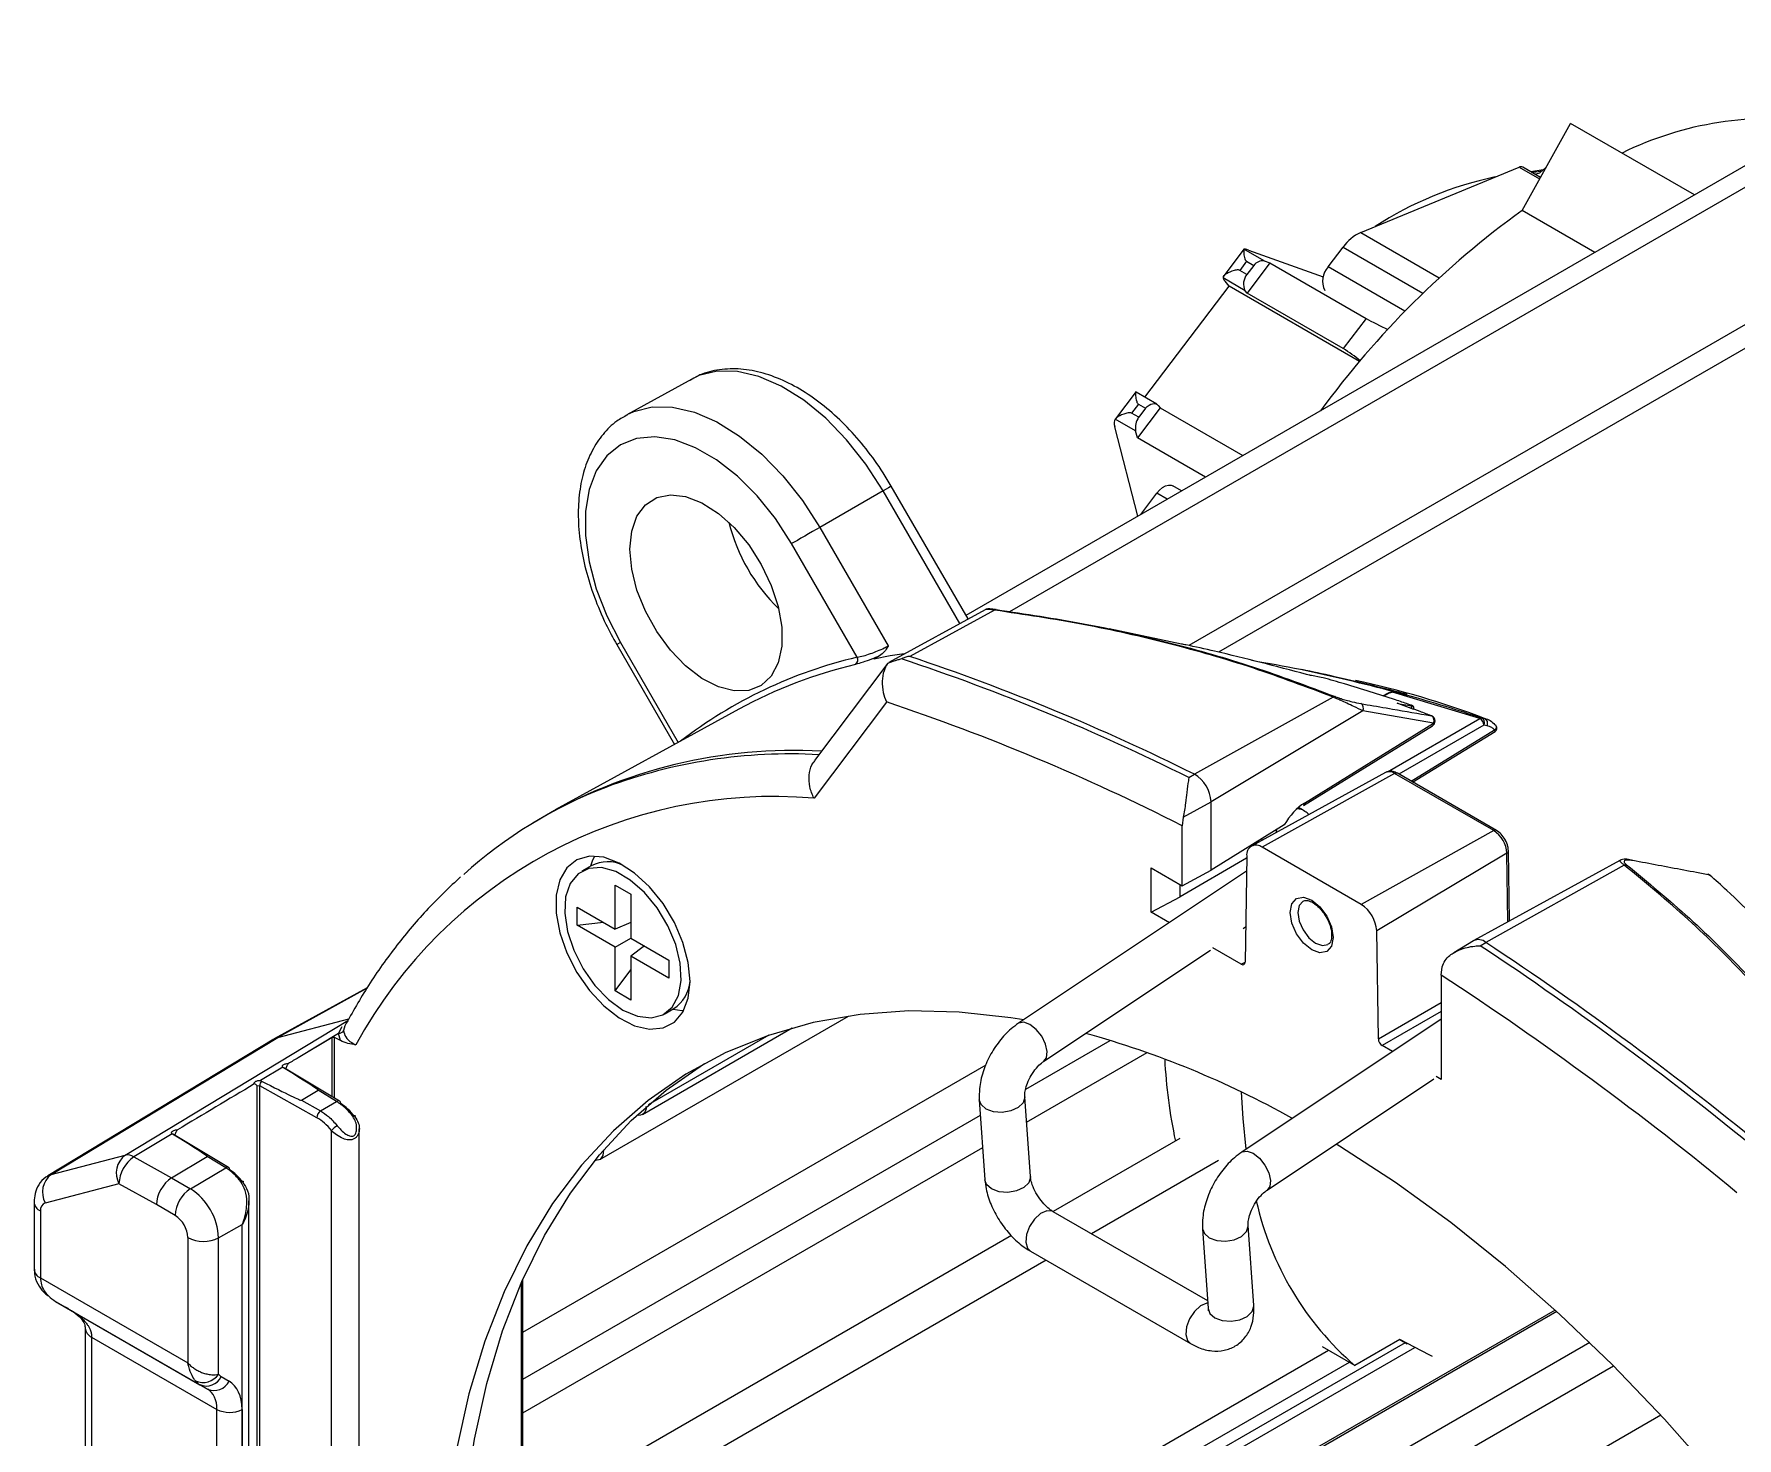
# Model space of a CAD drawing. Extents: x 6 to 134, y 3 to 97.
# Drawn here: x 86.385 to 91.05, y 74.308 to 78.155 of the extents above; entities that cross this region are included whole.
import ezdxf

# ---------------------------------------------------------------- set-up
doc = ezdxf.new("R2010")
doc.units = 0
doc.header["$MEASUREMENT"] = 0
doc.layers.add('OBJECT', color=7, linetype='CONTINUOUS')

msp = doc.modelspace()

# ---------------------------------------------------------------- linework, layer by layer
at = {"layer": 'OBJECT'}
for p, q in [((93.8409, 79.3924), (88.9378, 76.5619)), ((93.9122, 79.3747), (89.0569, 76.5718)), ((94.2392, 79.1869), (89.5486, 76.4791)), ((94.3256, 79.1722), (89.6293, 76.4611)), ((90.4611, 77.6716), (90.594, 77.9101)), ((90.9337, 77.7141), (90.594, 77.9101)), ((90.0193, 77.611), (90.453, 77.7903)), ((90.453, 77.7903), (90.5091, 77.7579)), ((90.5116, 77.7622), (90.463, 77.7903)), ((90.5188, 77.7825), (90.4849, 77.7777)), ((90.4876, 77.7756), (90.5166, 77.7804)), ((90.5141, 77.7781), (90.4883, 77.7757)), ((90.4957, 77.7714), (90.5103, 77.7744)), ((90.5103, 77.7744), (90.5262, 77.7895)), ((90.5262, 77.7895), (90.5266, 77.7892)), ((90.6606, 77.5564), (90.4611, 77.6716)), ((90.0193, 77.611), (90.234, 77.487)), ((89.6991, 77.5651), (89.6421, 77.4898)), ((89.7066, 77.5322), (89.6879, 77.5074)), ((89.7551, 77.5332), (89.6993, 77.5654)), ((89.7066, 77.5322), (89.7261, 77.521)), ((89.7707, 77.5276), (89.708, 77.4449)), ((89.712, 77.5626), (89.9163, 77.4897)), ((89.7551, 77.5332), (89.7707, 77.5276)), ((89.7707, 77.5276), (90.0337, 77.3758)), ((89.9299, 77.5167), (89.971, 77.571)), ((89.971, 77.571), (90.1897, 77.4448)), ((89.7025, 77.4516), (89.642, 77.4865)), ((89.7073, 77.4962), (89.6879, 77.5074)), ((89.7261, 77.521), (89.7073, 77.4962)), ((90.1403, 77.3952), (89.9299, 77.5167)), ((89.4281, 77.1596), (89.6587, 77.4642)), ((89.6587, 77.4642), (89.6477, 77.4776)), ((90.0163, 77.2578), (89.6587, 77.4642)), ((89.708, 77.4449), (89.7025, 77.4516)), ((89.9711, 77.293), (89.708, 77.4449)), ((90.0337, 77.3758), (89.9711, 77.293)), ((88.1868, 77.2096), (88.0086, 77.1118)), ((88.1868, 77.2096), (88.183, 77.2075)), ((89.4043, 77.1756), (89.3473, 77.1002)), ((89.461, 77.1406), (89.4037, 77.1737)), ((89.4103, 77.1407), (89.3915, 77.1159)), ((89.411, 77.1047), (89.3915, 77.1159)), ((89.4703, 77.1307), (89.4076, 77.048)), ((89.4103, 77.1407), (89.4298, 77.1295)), ((89.4298, 77.1295), (89.411, 77.1047)), ((89.4648, 77.1374), (89.4703, 77.1307)), ((89.4703, 77.1307), (89.6967, 77)), ((89.4088, 76.8338), (89.3456, 77.0784)), ((89.4026, 77.0674), (89.3468, 77.0996)), ((89.4076, 77.048), (89.4026, 77.0674)), ((89.5937, 76.9405), (89.4076, 77.048)), ((88.711, 76.9032), (88.5372, 76.8028)), ((88.9209, 76.5397), (88.711, 76.9032)), ((88.9435, 76.552), (88.7333, 76.9161)), ((89.4196, 76.8424), (89.4607, 76.8967)), ((89.4892, 76.8802), (89.4607, 76.8967)), ((89.5287, 76.9029), (89.5048, 76.9167)), ((89.4166, 76.8382), (89.4196, 76.8424)), ((89.4196, 76.8424), (89.4217, 76.8412)), ((88.5372, 76.8028), (88.7247, 76.478)), ((88.6401, 76.4472), (88.4603, 76.7585)), ((88.9901, 76.5775), (88.7262, 76.4332)), ((89.5287, 76.4833), (89.3303, 76.5249)), ((87.9914, 76.4877), (87.9814, 76.4819)), ((87.9814, 76.4819), (88.1396, 76.208)), ((87.9914, 76.4877), (88.1497, 76.2135)), ((88.7238, 76.4313), (88.5231, 76.1643)), ((88.7012, 76.4508), (88.6857, 76.4422)), ((88.7233, 76.4304), (88.7241, 76.4311)), ((89.9163, 76.3909), (89.9166, 76.3908)), ((89.9167, 76.3908), (89.9166, 76.3908)), ((88.7201, 76.3245), (88.5219, 76.0608)), ((89.9442, 76.3378), (89.5638, 76.1264)), ((90.0924, 76.3477), (90.0804, 76.341)), ((90.0949, 76.3474), (90.0823, 76.3404)), ((90.1051, 76.3521), (90.1041, 76.3519)), ((90.3457, 76.2793), (90.106, 76.3513)), ((88.3159, 76.3048), (87.8129, 76.0286)), ((90.0254, 76.3001), (89.6092, 76.0513)), ((89.865, 76.0475), (90.2189, 76.2664)), ((90.2189, 76.2664), (90.0254, 76.3001)), ((90.0923, 76.133), (90.3457, 76.2793)), ((90.1585, 76.3076), (90.154, 76.3084)), ((90.1576, 76.3071), (90.1585, 76.3076)), ((90.2135, 76.2864), (90.2127, 76.2866)), ((90.3498, 76.2813), (90.3587, 76.2797)), ((89.8621, 76.0408), (90.216, 76.2596)), ((90.3563, 76.261), (90.1239, 76.1268)), ((90.1572, 76.1075), (90.3858, 76.2481)), ((90.1614, 76.1051), (90.3872, 76.2439)), ((90.3652, 76.2593), (90.3563, 76.261)), ((90.389, 76.2605), (90.3865, 76.262)), ((90.3902, 76.2591), (90.389, 76.2605)), ((89.5485, 76.1173), (89.5638, 76.1264)), ((90.087, 76.1313), (89.7197, 75.9296)), ((90.1122, 76.1286), (89.7493, 75.9264)), ((90.3835, 75.972), (90.1122, 76.1286)), ((90.3909, 75.9727), (90.1196, 76.1293)), ((89.5329, 76.0088), (89.6092, 76.0513)), ((89.6092, 75.8636), (89.6092, 76.0513)), ((89.8595, 76.0288), (89.8484, 76.0352)), ((87.7667, 76.0019), (87.7516, 75.9928)), ((89.5329, 76.0088), (89.5301, 75.9855)), ((89.8099, 75.9877), (89.6092, 75.8636)), ((89.5301, 75.821), (89.5301, 75.9855)), ((89.7475, 75.9491), (89.7513, 75.947)), ((90.3835, 75.972), (90.0206, 75.7698)), ((89.7068, 75.8963), (89.5243, 75.791)), ((89.7069, 75.9028), (89.7025, 75.612)), ((90.0206, 75.7698), (89.7493, 75.9264)), ((90.4196, 75.9102), (90.063, 75.6972)), ((90.4225, 75.722), (90.4196, 75.9102)), ((90.4267, 75.7244), (90.4238, 75.9163)), ((87.9114, 75.8758), (87.8854, 75.8608)), ((89.7063, 75.8606), (89.0818, 75.4441)), ((89.4452, 75.87), (89.5301, 75.821)), ((89.4452, 75.7484), (89.4452, 75.87)), ((89.5301, 75.821), (89.6092, 75.8636)), ((90.7292, 75.8905), (90.3291, 75.6708)), ((90.7412, 75.8777), (90.3617, 75.6657)), ((90.9748, 75.8504), (90.9738, 75.8511)), ((90.975, 75.8507), (90.9738, 75.8511)), ((90.9767, 75.8494), (90.9748, 75.8504)), ((87.9768, 75.8224), (88.02, 75.7975)), ((87.9768, 75.7024), (87.9768, 75.8224)), ((89.5243, 75.791), (89.5243, 75.8243)), ((87.8729, 75.7126), (87.8729, 75.7624)), ((87.8729, 75.7624), (87.9768, 75.7024)), ((88.02, 75.7975), (88.02, 75.6775)), ((89.4452, 75.7484), (89.5243, 75.791)), ((87.8729, 75.7126), (87.945, 75.7208)), ((87.9768, 75.6526), (87.8729, 75.7126)), ((88.02, 75.7204), (87.9768, 75.7024)), ((89.495, 75.7197), (89.4452, 75.7484)), ((89.6972, 75.7043), (89.7039, 75.7088)), ((87.9768, 75.6526), (88.02, 75.6775)), ((88.02, 75.6775), (88.1239, 75.6175)), ((90.0675, 75.4012), (90.063, 75.6972)), ((90.3284, 75.6703), (90.274, 75.6374)), ((90.3464, 75.6566), (90.3617, 75.6657)), ((87.9768, 75.5326), (87.9768, 75.6526)), ((88.0571, 75.6561), (88.02, 75.6277)), ((88.02, 75.6277), (88.02, 75.5077)), ((88.1239, 75.5677), (88.02, 75.6277)), ((88.1239, 75.6175), (88.1239, 75.5677)), ((89.1512, 75.3401), (89.6078, 75.6447)), ((89.6919, 75.606), (89.614, 75.651)), ((87.9768, 75.5326), (88.02, 75.5909)), ((89.6919, 75.606), (89.7025, 75.6117)), ((90.2399, 75.5757), (90.2426, 75.5991)), ((90.2399, 75.5757), (90.2399, 75.2897)), ((87.2974, 75.5412), (87.0432, 75.4016)), ((87.2962, 75.5392), (87.0526, 75.4054)), ((88.02, 75.5077), (87.9768, 75.5326)), ((88.1114, 75.4693), (88.1374, 75.4843)), ((90.0675, 75.4012), (90.2399, 75.5007)), ((90.2399, 75.4764), (90.0781, 75.3831)), ((86.6346, 75.0826), (87.2448, 75.4513)), ((87.0526, 75.4054), (87.2478, 75.4564)), ((87.2192, 75.4164), (87.2289, 75.4351)), ((87.2367, 75.4369), (87.233, 75.4246)), ((87.9348, 75.0705), (88.6165, 75.464)), ((88.0519, 75.1946), (88.4617, 75.4312)), ((90.2399, 75.4555), (89.6935, 75.091)), ((87.0418, 75.4008), (86.4231, 75.0258)), ((86.4325, 75.0297), (87.0526, 75.4054)), ((87.2192, 75.4164), (87.1089, 75.3498)), ((87.2015, 75.4051), (87.1089, 75.3498)), ((87.2086, 75.4053), (87.2015, 75.4051)), ((87.2015, 75.2431), (87.2015, 75.4051)), ((87.2242, 75.3965), (87.2086, 75.4053)), ((87.2086, 75.2388), (87.2086, 75.4053)), ((87.2242, 75.3965), (87.2192, 75.4164)), ((88.3978, 75.4112), (88.0676, 75.2206)), ((89.1015, 75.2637), (89.3328, 75.3972)), ((90.1066, 75.3666), (90.0781, 75.3831)), ((89.1041, 75.1728), (89.4347, 75.3637)), ((87.0663, 75.3241), (87.0051, 75.2871)), ((87.0051, 75.2871), (87.0084, 75.2859)), ((87.0687, 75.3219), (87.0663, 75.3241)), ((87.071, 75.3211), (87.0709, 75.3212)), ((87.222, 75.2308), (87.071, 75.3211)), ((87.7244, 74.5979), (88.993, 75.3303)), ((89.7628, 74.987), (90.2195, 75.2916)), ((90.2399, 75.2897), (90.2257, 75.2979)), ((87.0035, 75.2725), (86.9965, 75.2722)), ((86.9965, 72.3761), (86.9965, 75.2722)), ((87.1599, 75.1854), (87.0035, 75.2725)), ((87.0035, 72.3758), (87.0035, 75.2725)), ((87.1176, 75.233), (87.1634, 75.2604)), ((87.2141, 75.2301), (87.1634, 75.2604)), ((89.1146, 75.0239), (89.0992, 75.243)), ((87.1176, 75.233), (87.1701, 75.2038)), ((87.1701, 75.2038), (87.2141, 75.2301)), ((88.9745, 75.2343), (88.9899, 75.0152)), ((87.1997, 72.2795), (87.1997, 75.1501)), ((87.2762, 72.3114), (87.2762, 75.1557)), ((87.7244, 74.4687), (88.9775, 75.1921)), ((86.7634, 75.1411), (86.6589, 75.0779)), ((86.7646, 75.1402), (86.7634, 75.1411)), ((86.918, 75.0491), (86.7669, 75.1395)), ((86.7669, 75.1395), (86.7669, 75.1395)), ((87.7244, 74.3763), (88.9837, 75.1033)), ((89.524, 75.1287), (89.1764, 74.9281)), ((86.4325, 75.0297), (86.6346, 75.0826)), ((86.6589, 75.0779), (86.7617, 75.0203)), ((86.7617, 75.0203), (86.8594, 75.0787)), ((86.9101, 75.0484), (86.8594, 75.0787)), ((89.63, 75.0677), (89.2822, 74.867)), ((86.7617, 75.0203), (86.8133, 74.9906)), ((86.8133, 74.9906), (86.9101, 75.0484)), ((86.6178, 75.0045), (86.4158, 74.9516)), ((86.7203, 74.9471), (86.6178, 75.0045)), ((86.3852, 74.9542), (86.3852, 74.7709)), ((86.4028, 74.9297), (86.4028, 74.7464)), ((86.7716, 74.9175), (86.7203, 74.9471)), ((86.9739, 72.1492), (86.9739, 74.9578)), ((89.6, 74.6835), (89.1768, 74.9278)), ((86.8907, 74.8564), (86.9556, 74.8926)), ((86.9556, 72.1646), (86.9556, 74.8926)), ((89.5862, 74.8812), (89.6015, 74.6621)), ((89.7262, 74.6708), (89.7109, 74.8899)), ((86.8066, 74.8569), (86.8066, 74.5133)), ((86.8907, 74.4821), (86.8907, 74.8564)), ((89.0624, 74.8622), (87.7244, 74.0898)), ((89.1572, 74.7948), (87.7244, 73.9676)), ((89.1143, 74.8196), (89.5527, 74.5665)), ((86.4028, 74.7464), (86.8066, 74.5133)), ((87.7202, 73.2322), (87.7202, 74.7333)), ((87.7244, 73.2382), (87.7244, 74.7429)), ((86.4443, 74.6818), (86.8394, 74.4538)), ((86.4443, 74.6818), (86.4711, 74.6663)), ((86.4853, 74.6582), (86.8607, 74.4414)), ((90.552, 74.6584), (87.7847, 73.0608)), ((90.5565, 74.6542), (87.7946, 73.0599)), ((86.5254, 74.6088), (86.5254, 74.259)), ((86.543, 74.5843), (86.8862, 74.3861)), ((86.543, 74.5843), (86.543, 72.869)), ((90.1406, 74.5688), (87.6604, 73.137)), ((90.1661, 74.5546), (87.6743, 73.116)), ((89.9314, 74.5476), (87.7244, 73.2735)), ((90.6468, 74.5693), (87.9137, 72.9915)), ((90.0031, 74.5063), (89.9147, 74.5573)), ((90.1264, 74.5775), (90.0031, 74.5063)), ((90.126, 74.5772), (90.1462, 74.5656)), ((89.988, 74.515), (87.6306, 73.1541)), ((87.9395, 72.9049), (90.7117, 74.5053)), ((86.8607, 74.4414), (86.8394, 74.4538)), ((86.8979, 74.4758), (86.9193, 74.4635)), ((86.8862, 72.6709), (86.8862, 74.3861)), ((86.9549, 74.3858), (86.9549, 72.6706)), ((90.8414, 74.3701), (88.0074, 72.734))]:
    msp.add_line(p, q, dxfattribs=at)
at = {"layer": 'OBJECT', "flags": 128}
for points in [[(88.711, 76.9032), (88.664, 76.9764), (88.6111, 77.0433), (88.5537, 77.1023), (88.4934, 77.1517), (88.4319, 77.1902), (88.3707, 77.2167), (88.3117, 77.2305), (88.2563, 77.2312), (88.2062, 77.2188), (88.1868, 77.2096)], [(88.0095, 77.1123), (88.0281, 77.121), (88.0787, 77.1335), (88.1345, 77.1328), (88.194, 77.1189), (88.2557, 77.0922), (88.3177, 77.0534), (88.3785, 77.0036), (88.4364, 76.9441), (88.4898, 76.8766), (88.5372, 76.8028)], [(89.4298, 77.1295), (89.4345, 77.134), (89.4394, 77.1377), (89.4444, 77.1403), (89.4492, 77.142), (89.4538, 77.1425), (89.458, 77.1419), (89.4617, 77.1402), (89.4648, 77.1374)], [(88.4603, 76.7585), (88.4161, 76.827), (88.366, 76.8892), (88.3117, 76.9434), (88.2548, 76.9878), (88.197, 77.0212), (88.1401, 77.0425), (88.0858, 77.051), (88.0357, 77.0465), (87.9914, 77.0292), (87.9543, 76.9995), (87.9254, 76.9584), (87.9056, 76.9071), (87.8956, 76.8472), (87.8956, 76.7804), (87.9056, 76.7089), (87.9254, 76.6348), (87.9543, 76.5603), (87.9914, 76.4877)], [(89.4607, 76.8967), (89.4682, 76.9052), (89.4763, 76.912), (89.4846, 76.9166), (89.4927, 76.9188), (89.5, 76.9186), (89.5048, 76.9167)], [(88.0173, 76.7435), (88.0222, 76.7925), (88.0366, 76.8335), (88.0598, 76.8647), (88.0908, 76.8847), (88.1282, 76.8923), (88.1701, 76.8874), (88.2146, 76.8702), (88.2596, 76.8413), (88.3031, 76.8023), (88.3429, 76.7549), (88.3773, 76.7013), (88.4046, 76.6441), (88.4236, 76.5859), (88.4333, 76.5294), (88.4333, 76.4774), (88.4236, 76.4321), (88.4046, 76.3957), (88.3773, 76.37), (88.3429, 76.3562), (88.3031, 76.3548), (88.2596, 76.3659), (88.2146, 76.3891), (88.1701, 76.4232), (88.1282, 76.4667), (88.0908, 76.5175), (88.0598, 76.5732), (88.0366, 76.6313), (88.0222, 76.6889), (88.0173, 76.7435)], [(88.7333, 76.9161), (88.7326, 76.9157), (88.7299, 76.9141), (88.7253, 76.9115), (88.7189, 76.9078), (88.711, 76.9032)], [(88.5372, 76.8028), (88.5278, 76.7975), (88.5176, 76.7916), (88.5069, 76.7854), (88.4961, 76.7792), (88.4857, 76.7731), (88.476, 76.7675), (88.4674, 76.7626), (88.4603, 76.7585)], [(89.0165, 76.5762), (88.8912, 76.5076), (88.7845, 76.4493)], [(88.7689, 76.4569), (88.7307, 76.4508), (88.6857, 76.4422)], [(89.9166, 76.3908), (89.9107, 76.3919), (89.8848, 76.3969)], [(90.106, 76.3513), (90.1058, 76.3516), (90.1056, 76.3519), (90.1055, 76.352), (90.1053, 76.3521), (90.1051, 76.3521), (90.105, 76.3521), (90.1049, 76.352)], [(90.1459, 76.3459), (90.1283, 76.3493), (90.1275, 76.3495), (90.1164, 76.3516)], [(90.1192, 76.3209), (90.125, 76.3199), (90.1482, 76.3158), (90.1563, 76.3143)], [(89.8595, 76.0288), (89.857, 76.03), (89.8442, 76.0315)], [(89.7887, 75.9746), (89.7863, 75.9662), (89.7862, 75.9662)], [(88.1823, 75.5589), (88.1773, 75.6107), (88.1627, 75.6655), (88.1392, 75.7202), (88.1082, 75.772), (88.0712, 75.8179), (88.0303, 75.8557), (87.9877, 75.8832), (87.9457, 75.8989), (87.9065, 75.902), (87.8722, 75.8923), (87.8448, 75.8704), (87.8256, 75.8374), (87.8158, 75.7951), (87.8158, 75.7458), (87.8256, 75.6922), (87.8448, 75.6371), (87.8722, 75.5835), (87.9065, 75.5342), (87.9457, 75.4921), (87.9877, 75.4593), (88.0303, 75.4375), (88.0712, 75.4281), (88.1082, 75.4314), (88.1392, 75.4473), (88.1627, 75.4749), (88.1773, 75.5128), (88.1823, 75.5589)], [(87.9203, 75.9023), (87.914, 75.8884), (87.9095, 75.8747)], [(87.9984, 75.4805), (88.0381, 75.4634), (88.0754, 75.4589), (88.1078, 75.4674), (88.1333, 75.4883), (88.1504, 75.5203), (88.1579, 75.5614), (88.1554, 75.609), (88.143, 75.6601), (88.1215, 75.7116), (88.0923, 75.7601), (88.0572, 75.8027), (88.0184, 75.8366), (87.9784, 75.8597), (87.9396, 75.8706), (87.9045, 75.8686), (87.8753, 75.8538), (87.8538, 75.8271), (87.8414, 75.7902), (87.8389, 75.7455), (87.8464, 75.6958), (87.8635, 75.6441), (87.889, 75.5937), (87.9214, 75.5478), (87.9587, 75.5092), (87.9984, 75.4805)], [(89.885, 75.7816), (89.9076, 75.7634), (89.9267, 75.7375), (89.9395, 75.708), (89.944, 75.6793), (89.9395, 75.6558), (89.9267, 75.641), (89.9076, 75.6373), (89.885, 75.6452), (89.8624, 75.6634), (89.8432, 75.6893), (89.8304, 75.7188), (89.8259, 75.7475), (89.8304, 75.771), (89.8432, 75.7857), (89.8624, 75.7895), (89.885, 75.7816)], [(89.8612, 75.7788), (89.851, 75.7669), (89.8473, 75.7476), (89.851, 75.7241), (89.8615, 75.6998), (89.8772, 75.6786), (89.8958, 75.6636)], [(89.8958, 75.6636), (89.9143, 75.6572), (89.929, 75.6597)], [(89.0963, 75.4537), (89.0608, 75.4595), (88.919, 75.475), (88.7811, 75.478), (88.6478, 75.4682), (88.5196, 75.4459), (88.397, 75.411), (88.2805, 75.3637), (88.1706, 75.3043), (88.0678, 75.2329), (87.9724, 75.1498), (87.8849, 75.0554), (87.8056, 74.9502), (87.7348, 74.8344), (87.6729, 74.7086), (87.6201, 74.5733), (87.5765, 74.4291), (87.5425, 74.2765)], [(88.1355, 75.4832), (88.1596, 75.4791), (88.1648, 75.4788)], [(89.1513, 75.3402), (89.1587, 75.3498), (89.1607, 75.3666), (89.156, 75.3872), (89.1453, 75.4086), (89.1303, 75.4275), (89.1131, 75.441), (89.0964, 75.447), (89.0828, 75.4447), (89.0818, 75.4441)], [(87.0418, 75.4008), (87.0449, 75.4025), (87.0526, 75.4054)], [(87.5473, 73.8033), (87.5522, 73.977), (87.5669, 74.1444), (87.5913, 74.3047), (87.6253, 74.4572), (87.6688, 74.6015), (87.7217, 74.7368), (87.7836, 74.8626), (87.8544, 74.9783), (87.9337, 75.0836), (88.0212, 75.178), (88.1166, 75.261), (88.2194, 75.3324), (88.2222, 75.3341)], [(89.0992, 75.243), (89.0993, 75.2414), (89.0946, 75.2263), (89.0811, 75.2131), (89.0608, 75.2038), (89.037, 75.1998), (89.0131, 75.2017), (88.9928, 75.2092), (88.9793, 75.2212), (88.9745, 75.2343)], [(89.7058, 75.0992), (89.6968, 75.1828), (89.6927, 75.2553)], [(87.2582, 75.189), (87.2602, 75.19), (87.262, 75.1908), (87.2633, 75.1912), (87.2643, 75.1912), (87.2648, 75.1909), (87.2649, 75.1902), (87.2644, 75.1892), (87.2636, 75.188)], [(91.9945, 72.4683), (91.9644, 72.5493), (91.885, 72.7462), (91.7975, 72.9416), (91.7021, 73.1348), (91.5993, 73.3249), (91.4894, 73.5113), (91.3729, 73.693), (91.2503, 73.8695), (91.1221, 74.0399), (90.9888, 74.2035), (90.851, 74.3597), (90.7092, 74.5079), (90.564, 74.6474), (90.416, 74.7776), (90.2658, 74.898), (90.1141, 75.0082), (89.9615, 75.1077), (89.9522, 75.1133)], [(87.9454, 75.0974), (87.9436, 75.0818), (87.936, 75.0712), (87.9239, 75.0681), (87.9212, 75.0684)], [(89.6935, 75.091), (89.6945, 75.0916), (89.7081, 75.0939), (89.7247, 75.0879), (89.7419, 75.0744), (89.757, 75.0555), (89.7677, 75.0341), (89.7724, 75.0135), (89.7703, 74.9967), (89.7632, 74.9872)], [(86.4229, 75.0257), (86.4258, 75.0272), (86.4325, 75.0297)], [(86.9518, 75.0094), (86.9538, 75.0104), (86.9556, 75.0112), (86.9569, 75.0116), (86.9579, 75.0116), (86.9584, 75.0113), (86.9584, 75.0106), (86.958, 75.0097), (86.9571, 75.0084)], [(89.1146, 75.0239), (89.1146, 75.0223), (89.1099, 75.0072), (89.0964, 74.994), (89.0762, 74.9847), (89.0523, 74.9807), (89.0284, 74.9826), (89.0082, 74.9902), (88.9946, 75.0022), (88.9899, 75.0152)], [(89.1768, 74.9278), (89.1743, 74.9291), (89.1593, 74.9301), (89.1421, 74.9226), (89.1255, 74.9076), (89.112, 74.8875), (89.1035, 74.8652), (89.1015, 74.8443), (89.1062, 74.8278), (89.1143, 74.8196)], [(89.5862, 74.8812), (89.5909, 74.8681), (89.6045, 74.8561), (89.6247, 74.8486), (89.6486, 74.8467), (89.6725, 74.8507), (89.6927, 74.86), (89.7062, 74.8732), (89.7109, 74.8883), (89.7108, 74.8904)], [(86.4247, 74.6968), (86.4224, 74.6974), (86.4219, 74.6977)], [(89.6004, 74.6775), (89.5977, 74.677), (89.5805, 74.6695), (89.5639, 74.6545), (89.5504, 74.6344), (89.5419, 74.6122), (89.5399, 74.5912), (89.5446, 74.5747), (89.5527, 74.5665)], [(89.6015, 74.6621), (89.6062, 74.6491), (89.6198, 74.6371), (89.6401, 74.6295), (89.664, 74.6276), (89.6878, 74.6316), (89.7081, 74.6409), (89.7216, 74.6541), (89.7263, 74.6692), (89.7262, 74.6708)], [(90.2159, 74.5313), (90.2067, 74.5352), (90.1264, 74.5775)]]:
    msp.add_lwpolyline(points, dxfattribs=at)
at = {"layer": 'OBJECT'}
for centre, radius, start, end in [((91.1415, 77.0044), 0.9191, 81.4167, 116.2503), ((90.583, 76.8251), 0.9583, 101.7743, 123.1419), ((90.458, 77.7804), 0.0111, 63.1251, 116.9436), ((91.9187, 75.6548), 2.4884, 125.8556, 143.8499), ((90.0709, 77.4998), 0.1226, 114.8928, 144.5113), ((89.7504, 77.5036), 0.0299, 81.0019, 144.4973), ((89.6718, 77.4993), 0.0324, 203.2249, 222.0168), ((89.7403, 77.4701), 0.042, 141.6205, 206.1656), ((89.9703, 77.4783), 0.0557, 136.4164, 207.5054), ((89.806, 77.0139), 0.3242, 49.24, 59.3936), ((89.4534, 77.0756), 0.0515, 145.5592, 189.0843), ((88.7705, 76.9375), 0.497, 194.0423, 225.9523), ((89.02, 76.5728), 0.0049, 79.5595, 136.2291), ((88.9302, 75.2129), 1.2679, 103.2256, 127.643), ((88.9291, 75.1845), 1.2771, 103.297, 118.6975), ((88.6265, 76.4399), 0.0153, 305.2771, 28.1299), ((86.8594, 70.7286), 6.0224, 63.47935, 71.59269), ((86.8715, 70.7306), 6.0301, 63.48272, 71.50399), ((89.9153, 76.386), 0.005, 74.3618, 79.1244), ((89.5008, 74.0135), 2.4231, 69.2657, 78.0027), ((86.8159, 70.6376), 5.9973, 63.09134, 71.48677), ((89.9486, 76.332), 0.00731, 84.1496, 127.1164), ((90.0117, 76.3069), 0.0153, 333.2874, 60.4875), ((90.0934, 76.3453), 0.00254, 54.6371, 113.9125), ((90.154, 76.3099), 0.00505, 332.9231, 62.245), ((90.2053, 76.2733), 0.0153, 333.2185, 60.8307), ((90.2081, 76.2724), 0.015, 0, 69.0308), ((90.2081, 76.2724), 0.015, 301.7291, 0), ((90.2116, 76.2655), 0.00741, 307.033, 6.4015), ((90.3499, 76.2759), 0.00546, 91.5912, 140.5047), ((90.3339, 76.2603), 0.0224, 1.7215, 58.2785), ((90.3429, 76.2679), 0.0151, 332.7876, 62.8663), ((90.3518, 76.2663), 0.0151, 332.7827, 62.8886), ((88.4644, 74.8152), 1.3766, 86.7616, 120.4534), ((88.4561, 74.7459), 1.4364, 86.8478, 110.5785), ((89.5182, 76.0475), 0.0911, 2.3738, 59.961), ((90.0972, 76.1076), 0.0259, 54.5338, 113.2114), ((90.1165, 76.1225), 0.00743, 65.3602, 124.6041), ((88.4035, 74.9168), 1.258, 111.0709, 131.9755), ((88.4106, 74.7636), 1.3019, 85.0965, 151.4987), ((89.8577, 76.0467), 0.00741, 307.033, 6.4015), ((90.3878, 75.9659), 0.00743, 65.3692, 124.6034), ((90.3411, 75.9058), 0.0786, 3.2297, 57.3477), ((89.7327, 75.9063), 0.0261, 50.5632, 187.7157), ((90.4165, 75.9169), 0.00736, 295.114, 354.988), ((87.9564, 75.7874), 0.0992, 64.3655, 116.9637), ((90.7457, 75.8688), 0.01, 81.2149, 116.6174), ((89.9707, 75.692), 0.0924, 3.2297, 57.3477), ((90.3416, 75.643), 0.0304, 48.466, 115.826), ((85.3137, 68.0314), 9.1523, 50.45401, 56.52637), ((85.2938, 68.0158), 9.1603, 50.39133, 56.52451), ((85.3137, 68.0347), 9.0075, 50.44532, 56.84543), ((88.0808, 75.569), 0.1019, 303.7826, 354.8774), ((87.2198, 75.4313), 0.0149, 267.7923, 333.1641), ((88.5894, 72.9699), 2.5382, 60.7158, 74.5501), ((90.909, 75.4177), 1.4285, 182.8693, 191.9662), ((87.0682, 75.3165), 0.00543, 59.2971, 85.2241), ((87.0268, 75.2715), 0.0234, 142.0693, 177.5), ((87.1833, 75.1844), 0.0235, 124.2583, 177.4891), ((87.2187, 75.2241), 0.00749, 63.3976, 127.231), ((87.2175, 75.2247), 0.00759, 354.5581, 53.9558), ((88.0418, 75.213), 0.0207, 256.2582, 8.2431), ((87.2525, 75.1025), 0.0711, 121.2759, 138.0002), ((86.7642, 75.1348), 0.00543, 59.2967, 85.2144), ((86.6719, 75.0338), 0.0615, 127.3668, 208.4171), ((86.7091, 75.0017), 0.0913, 123.3482, 178.2101), ((86.6408, 75.0494), 0.0338, 57.5952, 100.5969), ((86.4698, 74.9809), 0.0615, 127.3668, 208.4171), ((86.9146, 75.0425), 0.00749, 63.3976, 127.231), ((86.9135, 75.043), 0.00759, 354.5581, 53.9558), ((86.8639, 74.9133), 0.0924, 123.2297, 177.3477), ((86.7226, 74.8488), 0.1683, 2.6055, 57.3945), ((86.414, 74.9563), 0.0288, 184.0996, 247.1938), ((86.4231, 74.9325), 0.0205, 110.8577, 187.8875), ((86.7305, 74.8534), 0.0761, 2.6055, 57.3945), ((90.5526, 75.1413), 0.8398, 192.6528, 229.1289), ((86.8491, 74.939), 0.0925, 242.6565, 296.7662), ((86.414, 74.7729), 0.0288, 184.1293, 247.1908), ((86.5541, 74.6108), 0.0288, 183.943, 247.2094), ((86.8481, 74.5119), 0.052, 246.4293, 324.9785), ((86.8572, 74.495), 0.0449, 246.5654, 334.7789), ((86.8786, 74.4827), 0.0449, 246.5654, 334.7789), ((86.9209, 74.4532), 0.0755, 242.6565, 296.7662)]:
    msp.add_arc(centre, radius, start, end, dxfattribs=at)
for centre, major_axis, ratio, start_param, end_param in [((89.7562, 77.5371), (0.0571, -0.0282), 0.087141, 2.498534, 3.103753), ((90.0699, 77.3629), (0.0571, -0.0282), 0.087141, 4.069331, 5.182248), ((89.3898, 77.0529), (-0.0409, 0.0491), 0.417228, 0.117864, 0.723078), ((89.8664, 75.9529), (0.057, 0.1022), 0.567218, 0.794343, 1.546318), ((89.7708, 76.0079), (0.0359, 0.0647), 0.565138, 3.131529, 3.280068), ((89.6919, 75.6183), (-0.0075, 0.013), 0.577209, 2.356431, 3.909474), ((90.0781, 75.3953), (-0.0075, 0.013), 0.577554, 0.803088, 2.356131), ((87.2178, 75.3659), (7.3322, 4.38), 0.004925, 1.582707, 1.586394), ((86.4572, 75.6708), (0.7062, -0.4103), 0.013232, 6.275856, 6.815063), ((87.2178, 75.3659), (7.3322, 4.38), 0.004925, 1.59913, 1.627908), ((86.3863, 75.6284), (0.7313, -0.3953), 0.012773, 5.73636, 6.275588), ((87.2251, 75.1387), (-0.0509, 0.0912), 0.567218, 4.947147, 5.505991), ((87.1599, 75.101), (-0.053, 0.0887), 0.587369, 4.923816, 5.489136), ((86.1532, 75.4891), (0.7062, -0.4103), 0.013232, 6.275856, 6.815169), ((86.7628, 74.9716), (0.0297, 0.0522), 0.581625, 0.799026, 2.352369), ((86.921, 74.9632), (-0.0472, 0.0847), 0.567218, 4.940842, 5.505991), ((86.4735, 74.8035), (-0.0156, 0.1317), 0.703403, 2.426984, 2.657554), ((86.4688, 74.6677), (0.1925, -0.1111), 0.00007, 1.485026, 1.558493), ((86.9, 74.5573), (0.0609, 0.1034), 0.583313, 2.920406, 3.146783), ((86.934, 74.537), (0.0364, 0.0609), 0.587369, 2.924172, 3.150548), ((86.8333, 74.318), (0.0867, 0.1451), 0.587369, 5.506743, 6.292141), ((86.7993, 74.3383), (0.0623, 0.1026), 0.591392, 5.510614, 6.296012)]:
    msp.add_ellipse(centre, major_axis=major_axis, ratio=ratio, start_param=start_param, end_param=end_param, dxfattribs=at)
for points, knots in [([(89.6993, 77.5654), (89.699, 77.5641), (89.6982, 77.5612), (89.6993, 77.5496), (89.7017, 77.5398), (89.7036, 77.5347), (89.7058, 77.5329), (89.7066, 77.5322)], [0, 0, 0, 0, 0.298363, 0.683514, 0.846611, 0.940071, 1, 1, 1, 1]), ([(89.6879, 77.5074), (89.6866, 77.5078), (89.6817, 77.5095), (89.6673, 77.5056), (89.6528, 77.4999), (89.6426, 77.4919), (89.6422, 77.4883), (89.642, 77.4865)], [0, 0, 0, 0, 0.058881, 0.22567, 0.586691, 0.798504, 1, 1, 1, 1]), ([(88.7333, 76.9161), (88.726, 76.9284), (88.7048, 76.9638), (88.665, 77.0191), (88.6131, 77.0787), (88.5571, 77.1307), (88.498, 77.1741), (88.4369, 77.2074), (88.375, 77.2295), (88.3139, 77.2394), (88.256, 77.2356), (88.2115, 77.224), (88.1895, 77.2098), (88.1828, 77.2056)], [0, 0, 0, 0, 0.053221, 0.153415, 0.253892, 0.354772, 0.456234, 0.558374, 0.66099, 0.762931, 0.862461, 0.958249, 1, 1, 1, 1]), ([(89.4034, 77.1733), (89.4033, 77.1735), (89.4025, 77.1746), (89.402, 77.1692), (89.4028, 77.1593), (89.4051, 77.1494), (89.407, 77.1436), (89.4093, 77.1415), (89.4103, 77.1407)], [0, 0, 0, 0, 0.069727, 0.320269, 0.671665, 0.837236, 0.932864, 1, 1, 1, 1]), ([(88.0106, 77.1112), (88.0006, 77.1059), (87.9753, 77.0924), (87.9424, 77.0589), (87.9123, 77.0139), (87.8908, 76.9606), (87.878, 76.9001), (87.8744, 76.8332), (87.8801, 76.7616), (87.8951, 76.6872), (87.9188, 76.6121), (87.9479, 76.543), (87.9712, 76.5006), (87.9814, 76.4819)], [0, 0, 0, 0, 0.058164, 0.14821, 0.238577, 0.331262, 0.427013, 0.525213, 0.624613, 0.724129, 0.823386, 0.922384, 1, 1, 1, 1]), ([(89.3915, 77.1159), (89.3903, 77.1163), (89.3853, 77.1179), (89.3711, 77.1141), (89.3552, 77.1081), (89.3492, 77.102), (89.3468, 77.0996)], [0, 0, 0, 0, 0.071255, 0.2731, 0.710026, 1, 1, 1, 1]), ([(89.0186, 76.5779), (89.0161, 76.5782), (89.0084, 76.5792), (89.0014, 76.5797), (88.9967, 76.5795), (88.9926, 76.5788), (88.9907, 76.5777), (88.9901, 76.5774)], [0, 0, 0, 0, 0.188177, 0.589399, 0.837082, 0.950559, 1, 1, 1, 1]), ([(89.0165, 76.5762), (89.013, 76.5767), (89.0043, 76.578), (88.9951, 76.5785), (88.99, 76.5782), (88.9901, 76.5774), (88.9901, 76.5774)], [0, 0, 0, 0, 0.2492334, 0.6205641, 0.9810002, 1, 1, 1, 1]), ([(89.9442, 76.3378), (89.8712, 76.3654), (89.7251, 76.4208), (89.4956, 76.4861), (89.2598, 76.5398), (89.0977, 76.564), (89.0165, 76.5762)], [0, 0, 0, 0, 0.248027, 0.496873, 0.748074, 1, 1, 1, 1]), ([(89.0209, 76.5776), (89.101, 76.5657), (89.2612, 76.5418), (89.4962, 76.4887), (89.7271, 76.4233), (89.8752, 76.3673), (89.9494, 76.3393)], [0, 0, 0, 0, 0.248165, 0.497007, 0.748088, 1, 1, 1, 1]), ([(88.6401, 76.4472), (88.6454, 76.4483), (88.6556, 76.4504), (88.6758, 76.4568), (88.6958, 76.4642), (88.7127, 76.4716), (88.7213, 76.4762), (88.7247, 76.478)], [0, 0, 0, 0, 0.2368, 0.449793, 0.658694, 0.8649, 1, 1, 1, 1]), ([(88.7247, 76.478), (88.7247, 76.4779), (88.7215, 76.4723), (88.7152, 76.4615), (88.7058, 76.4543), (88.7012, 76.4508)], [0, 0, 0, 0, 0.007164, 0.518599, 1, 1, 1, 1]), ([(89.8706, 76.4003), (89.7873, 76.4221), (89.6781, 76.4506), (89.5629, 76.4766), (89.5324, 76.4825), (89.5287, 76.4832)], [0, 0, 0, 0, 0.739949, 0.968634, 1, 1, 1, 1]), ([(88.7012, 76.4508), (88.6937, 76.4476), (88.678, 76.4411), (88.654, 76.4325), (88.6418, 76.4292), (88.6354, 76.4274)], [0, 0, 0, 0, 0.305292, 0.634566, 1, 1, 1, 1]), ([(88.7233, 76.4304), (88.7196, 76.4237), (88.7117, 76.4094), (88.7073, 76.3813), (88.71, 76.3518), (88.7163, 76.3329), (88.7201, 76.3246), (88.7201, 76.3245)], [0, 0, 0, 0, 0.2217391, 0.4801997, 0.7588989, 0.9961293, 1, 1, 1, 1]), ([(88.7611, 76.4428), (88.7578, 76.4418), (88.7452, 76.4378), (88.7326, 76.4335), (88.7233, 76.4304)], [0, 0, 0, 0, 0.260239, 1, 1, 1, 1]), ([(88.7845, 76.4493), (88.7842, 76.4493), (88.7834, 76.4495), (88.7814, 76.4494), (88.7761, 76.4484), (88.7691, 76.446), (88.7635, 76.4438), (88.7611, 76.4428)], [0, 0, 0, 0, 0.0496995, 0.1136011, 0.2353091, 0.6825595, 1, 1, 1, 1]), ([(90.1125, 76.3522), (90.0271, 76.3739), (89.899, 76.4063), (89.7654, 76.4301), (89.7208, 76.438)], [0, 0, 0, 0, 0.665913, 1, 1, 1, 1]), ([(89.8582, 76.4143), (89.8869, 76.4082), (89.9801, 76.3883), (90.0756, 76.3648), (90.142, 76.347), (90.1459, 76.3459)], [0, 0, 0, 0, 0.294461, 0.95857, 1, 1, 1, 1]), ([(89.8848, 76.3969), (89.8839, 76.3971), (89.8819, 76.3975), (89.877, 76.3987), (89.8731, 76.3997), (89.8707, 76.4003), (89.8706, 76.4003)], [0, 0, 0, 0, 0.265081, 0.529122, 0.992289, 1, 1, 1, 1]), ([(90.1578, 76.3156), (90.155, 76.3165), (90.1407, 76.3215), (90.0805, 76.3418), (90.0031, 76.3662), (89.936, 76.3853), (89.9166, 76.3908)], [0, 0, 0, 0, 0.036339, 0.181698, 0.763315, 1, 1, 1, 1]), ([(90.0254, 76.3001), (90.0176, 76.3039), (90.0053, 76.31), (89.9829, 76.3205), (89.9667, 76.3279), (89.9545, 76.3334), (89.9477, 76.3363), (89.9447, 76.3376), (89.9442, 76.3378)], [0, 0, 0, 0, 0.375732, 0.599032, 0.773707, 0.885927, 0.981623, 1, 1, 1, 1]), ([(89.9494, 76.3393), (89.9497, 76.3391), (89.952, 76.3382), (89.9573, 76.3363), (89.9672, 76.333), (89.9808, 76.3291), (90.0002, 76.324), (90.0118, 76.3217), (90.0192, 76.3203)], [0, 0, 0, 0, 0.015768, 0.099356, 0.202462, 0.373329, 0.60308, 1, 1, 1, 1]), ([(90.0192, 76.3203), (90.025, 76.3192), (90.0541, 76.3142), (90.1186, 76.303), (90.1773, 76.2928), (90.2127, 76.2866)], [0, 0, 0, 0, 0.089984, 0.449922, 1, 1, 1, 1]), ([(90.1041, 76.3519), (90.1032, 76.3517), (90.0996, 76.3511), (90.0957, 76.3495), (90.093, 76.348), (90.0924, 76.3476)], [0, 0, 0, 0, 0.206959, 0.821931, 1, 1, 1, 1]), ([(90.106, 76.3513), (90.105, 76.3511), (90.1008, 76.3503), (90.0974, 76.3487), (90.0949, 76.3474)], [0, 0, 0, 0, 0.237362, 1, 1, 1, 1]), ([(90.1047, 76.3518), (90.1075, 76.3522), (90.1107, 76.3526), (90.1143, 76.3521), (90.1154, 76.3519), (90.116, 76.3517), (90.1163, 76.3517), (90.1164, 76.3516), (90.1164, 76.3516)], [0, 0, 0, 0, 0.693044, 0.822555, 0.931456, 0.973388, 0.986764, 1, 1, 1, 1]), ([(90.1164, 76.3516), (90.1164, 76.3516), (90.1163, 76.3517), (90.1161, 76.3517), (90.1155, 76.3518), (90.1146, 76.352), (90.1113, 76.3523), (90.1084, 76.3518), (90.106, 76.3513)], [0, 0, 0, 0, 0.0132323, 0.0265629, 0.0684751, 0.1774786, 0.3048518, 1, 1, 1, 1]), ([(90.1164, 76.3516), (90.1255, 76.3491), (90.1709, 76.3368), (90.2493, 76.314), (90.317, 76.292), (90.3498, 76.2813)], [0, 0, 0, 0, 0.114296, 0.571565, 1, 1, 1, 1]), ([(90.2127, 76.2866), (90.2025, 76.2905), (90.1733, 76.3016), (90.1419, 76.3129), (90.1208, 76.3204), (90.1192, 76.3209)], [0, 0, 0, 0, 0.330681, 0.948329, 1, 1, 1, 1]), ([(90.1427, 76.3465), (90.143, 76.3465), (90.144, 76.3464), (90.1451, 76.3461), (90.1459, 76.3459), (90.1459, 76.3459)], [0, 0, 0, 0, 0.271513, 0.944834, 1, 1, 1, 1]), ([(90.1621, 76.3049), (90.1624, 76.3051), (90.1631, 76.3055), (90.1641, 76.3068), (90.1647, 76.3086), (90.1646, 76.3103), (90.164, 76.3118), (90.1632, 76.3128), (90.1624, 76.3135), (90.1613, 76.3142), (90.16, 76.3148), (90.1577, 76.3156), (90.156, 76.3162), (90.1552, 76.3164)], [0, 0, 0, 0, 0.047994, 0.138081, 0.232387, 0.324615, 0.399651, 0.466286, 0.529299, 0.600697, 0.738098, 0.872084, 1, 1, 1, 1]), ([(90.1563, 76.3143), (90.158, 76.3141), (90.1603, 76.3137), (90.1611, 76.3139), (90.161, 76.3142), (90.1601, 76.3147), (90.1589, 76.3152), (90.1581, 76.3155), (90.1578, 76.3156)], [0, 0, 0, 0, 0.460661, 0.606303, 0.752836, 0.854896, 0.957635, 1, 1, 1, 1]), ([(90.3587, 76.2797), (90.3639, 76.2782), (90.3748, 76.2752), (90.3826, 76.2665), (90.3865, 76.262)], [0, 0, 0, 0, 0.4834986, 1, 1, 1, 1]), ([(90.3858, 76.2481), (90.3834, 76.2504), (90.3775, 76.2559), (90.3698, 76.2581), (90.3652, 76.2593)], [0, 0, 0, 0, 0.412808, 1, 1, 1, 1]), ([(90.3858, 76.2481), (90.3858, 76.2481), (90.3864, 76.2485), (90.3871, 76.249), (90.3882, 76.2499), (90.3894, 76.2511), (90.391, 76.2533), (90.3916, 76.256), (90.391, 76.2582), (90.3903, 76.259), (90.3902, 76.2591)], [0, 0, 0, 0, 0.007789, 0.111633, 0.172177, 0.270188, 0.449913, 0.763412, 0.966812, 1, 1, 1, 1]), ([(90.3871, 76.2442), (90.3873, 76.2443), (90.3878, 76.2446), (90.3874, 76.2457), (90.387, 76.2465), (90.3866, 76.2471), (90.3863, 76.2474), (90.3862, 76.2476), (90.386, 76.2478), (90.386, 76.2479), (90.3859, 76.248), (90.3859, 76.248), (90.3858, 76.2481), (90.3858, 76.2481)], [0, 0, 0, 0, 0.306534, 0.588586, 0.739526, 0.831803, 0.890567, 0.928575, 0.953318, 0.969471, 0.980028, 0.987928, 1, 1, 1, 1]), ([(90.3872, 76.2441), (90.3878, 76.2445), (90.3894, 76.2455), (90.3913, 76.2481), (90.3925, 76.2517), (90.3922, 76.2554), (90.3912, 76.258), (90.3903, 76.2589), (90.3902, 76.2591)], [0, 0, 0, 0, 0.133713, 0.33227, 0.54613, 0.774303, 0.954651, 1, 1, 1, 1]), ([(88.5219, 76.0608), (88.5218, 76.0609), (88.5166, 76.0707), (88.5089, 76.0919), (88.507, 76.1237), (88.5124, 76.1492), (88.5212, 76.1599), (88.5242, 76.1635)], [0, 0, 0, 0, 0.004358, 0.289916, 0.5757, 0.854629, 1, 1, 1, 1]), ([(90.1196, 76.1293), (90.1158, 76.1311), (90.108, 76.1348), (90.0963, 76.1355), (90.0899, 76.1322), (90.0874, 76.131)], [0, 0, 0, 0, 0.361625, 0.746345, 1, 1, 1, 1]), ([(89.5485, 76.1173), (89.5485, 76.1172), (89.548, 76.1145), (89.5461, 76.1031), (89.5434, 76.0808), (89.5399, 76.0517), (89.5368, 76.0278), (89.5342, 76.0151), (89.5329, 76.0088)], [0, 0, 0, 0, 0.002907, 0.11286, 0.447746, 0.691467, 0.845243, 1, 1, 1, 1]), ([(89.8773, 76.0161), (89.8758, 76.0176), (89.8706, 76.0226), (89.8641, 76.0262), (89.8595, 76.0288)], [0, 0, 0, 0, 0.288549, 1, 1, 1, 1]), ([(90.4146, 75.9475), (90.4113, 75.9527), (90.4047, 75.9631), (90.3954, 75.9695), (90.3909, 75.9727)], [0, 0, 0, 0, 0.50444, 1, 1, 1, 1]), ([(90.4238, 75.9163), (90.4234, 75.9204), (90.4225, 75.9303), (90.4188, 75.9417), (90.4148, 75.9472), (90.4146, 75.9475)], [0, 0, 0, 0, 0.397314, 0.9652196, 1, 1, 1, 1]), ([(90.7607, 75.8914), (90.7581, 75.892), (90.7487, 75.894), (90.74, 75.8946), (90.7318, 75.8914), (90.7295, 75.8904)], [0, 0, 0, 0, 0.21675, 0.7789047, 1, 1, 1, 1]), ([(90.7412, 75.8777), (90.7391, 75.8793), (90.7345, 75.8828), (90.7299, 75.8872), (90.7275, 75.89), (90.7292, 75.8898), (90.7297, 75.8897)], [0, 0, 0, 0, 0.208649, 0.464135, 0.843218, 1, 1, 1, 1]), ([(90.7646, 75.89), (90.7592, 75.8907), (90.7489, 75.8922), (90.7415, 75.8902), (90.7405, 75.8864), (90.7428, 75.8825), (90.7459, 75.8798), (90.7472, 75.8787)], [0, 0, 0, 0, 0.336923, 0.637045, 0.80818, 0.916141, 1, 1, 1, 1]), ([(91.3679, 75.2187), (91.3224, 75.2792), (91.2313, 75.4003), (91.08, 75.5701), (90.9182, 75.7313), (90.8003, 75.8289), (90.7412, 75.8777)], [0, 0, 0, 0, 0.248167, 0.49701, 0.74809, 1, 1, 1, 1]), ([(90.7472, 75.8787), (90.8055, 75.8305), (90.9221, 75.7341), (91.0835, 75.5737), (91.236, 75.403), (91.3284, 75.2803), (91.3746, 75.2188)], [0, 0, 0, 0, 0.248026, 0.496871, 0.748072, 1, 1, 1, 1]), ([(90.9748, 75.8504), (90.9512, 75.8549), (90.8811, 75.8681), (90.811, 75.8813), (90.7646, 75.89)], [0, 0, 0, 0, 0.3366597, 1, 1, 1, 1]), ([(90.9749, 75.8506), (90.9745, 75.8509), (90.9733, 75.8516), (90.9717, 75.8522), (90.9705, 75.8523), (90.9703, 75.8524)], [0, 0, 0, 0, 0.281917, 0.843702, 1, 1, 1, 1]), ([(90.9738, 75.8511), (90.9734, 75.8514), (90.9725, 75.8518), (90.9713, 75.8522), (90.9705, 75.8523), (90.9703, 75.8524)], [0, 0, 0, 0, 0.40329, 0.853714, 1, 1, 1, 1]), ([(91.2166, 75.5981), (91.2152, 75.5999), (91.2026, 75.6158), (91.1434, 75.6877), (91.0649, 75.7706), (90.9906, 75.8365), (90.9748, 75.8504)], [0, 0, 0, 0, 0.020101, 0.181177, 0.826231, 1, 1, 1, 1]), ([(90.9772, 75.8489), (90.9768, 75.8494), (90.9761, 75.8501), (90.9752, 75.8505), (90.9749, 75.8506)], [0, 0, 0, 0, 0.662893, 1, 1, 1, 1]), ([(87.5534, 75.8452), (87.5234, 75.817), (87.4618, 75.7591), (87.378, 75.659), (87.3012, 75.5523), (87.2575, 75.4744), (87.2365, 75.437)], [0, 0, 0, 0, 0.2450841, 0.5026821, 0.761091, 1, 1, 1, 1]), ([(89.8615, 75.7785), (89.8642, 75.7797), (89.8692, 75.782), (89.8807, 75.7788), (89.8869, 75.7754), (89.8881, 75.7747)], [0, 0, 0, 0, 0.490484, 0.90553, 1, 1, 1, 1]), ([(89.8881, 75.7747), (89.8913, 75.7726), (89.9, 75.767), (89.9124, 75.7548), (89.9192, 75.7435), (89.9218, 75.7392)], [0, 0, 0, 0, 0.270371, 0.727043, 1, 1, 1, 1]), ([(89.9218, 75.7392), (89.9238, 75.7362), (89.9307, 75.726), (89.9376, 75.7062), (89.9407, 75.6844), (89.9374, 75.6685), (89.9335, 75.6616), (89.9298, 75.6607), (89.9288, 75.6605)], [0, 0, 0, 0, 0.090877, 0.306931, 0.51968, 0.724338, 0.926542, 1, 1, 1, 1]), ([(90.2426, 75.5991), (90.2448, 75.6049), (90.249, 75.6166), (90.2653, 75.633), (90.2927, 75.6483), (90.3222, 75.6551), (90.3415, 75.6565), (90.3463, 75.6566), (90.3464, 75.6566)], [0, 0, 0, 0, 0.154757, 0.308533, 0.552254, 0.88714, 0.997093, 1, 1, 1, 1]), ([(89.0818, 75.4441), (89.075, 75.4391), (89.0561, 75.4254), (89.0285, 75.3958), (89.002, 75.3553), (88.9832, 75.3106), (88.9739, 75.2694), (88.9744, 75.2444), (88.9745, 75.2343)], [0, 0, 0, 0, 0.107382, 0.296223, 0.484621, 0.674418, 0.868309, 1, 1, 1, 1]), ([(87.2665, 75.3849), (87.2664, 75.3849), (87.2592, 75.3859), (87.2456, 75.3874), (87.2312, 75.3936), (87.2242, 75.3965)], [0, 0, 0, 0, 0.006938, 0.52071, 1, 1, 1, 1]), ([(87.233, 75.4246), (87.2343, 75.4184), (87.2368, 75.4061), (87.2512, 75.393), (87.2627, 75.3869), (87.2665, 75.3849)], [0, 0, 0, 0, 0.400712, 0.804158, 1, 1, 1, 1]), ([(87.0663, 75.3241), (87.066, 75.3248), (87.0653, 75.3261), (87.066, 75.3282), (87.0678, 75.3303), (87.0709, 75.3322), (87.075, 75.3335), (87.0788, 75.334), (87.0811, 75.3338), (87.0819, 75.3337)], [0, 0, 0, 0, 0.137834, 0.274977, 0.422473, 0.583524, 0.748745, 0.909953, 1, 1, 1, 1]), ([(87.0819, 75.3337), (87.0804, 75.3316), (87.0781, 75.3282), (87.0761, 75.3237), (87.075, 75.3209), (87.0745, 75.3194), (87.0742, 75.3187), (87.0742, 75.3186)], [0, 0, 0, 0, 0.445565, 0.716748, 0.853833, 0.991031, 1, 1, 1, 1]), ([(89.0992, 75.243), (89.0991, 75.2454), (89.099, 75.2512), (89.1013, 75.266), (89.1081, 75.2859), (89.1195, 75.3073), (89.1338, 75.3256), (89.1449, 75.3357), (89.15, 75.3393), (89.1512, 75.3401)], [0, 0, 0, 0, 0.104219, 0.25559, 0.422377, 0.603329, 0.790078, 0.951381, 1, 1, 1, 1]), ([(86.9885, 75.2779), (86.9882, 75.2786), (86.9877, 75.28), (86.9886, 75.2821), (86.9907, 75.2842), (86.994, 75.286), (86.9982, 75.2872), (87.0021, 75.2876), (87.0043, 75.2872), (87.0051, 75.2871)], [0, 0, 0, 0, 0.139586, 0.278498, 0.427956, 0.588366, 0.751142, 0.90879, 1, 1, 1, 1]), ([(86.9965, 75.2722), (86.9965, 75.2722), (86.9962, 75.2726), (86.9956, 75.2734), (86.9944, 75.2749), (86.9924, 75.277), (86.99, 75.2775), (86.9885, 75.2779)], [0, 0, 0, 0, 0.008978, 0.146065, 0.283039, 0.554024, 1, 1, 1, 1]), ([(87.1701, 75.2038), (87.1774, 75.1991), (87.1935, 75.1889), (87.2078, 75.1723), (87.2156, 75.1633)], [0, 0, 0, 0, 0.45363, 1, 1, 1, 1]), ([(87.2582, 75.189), (87.252, 75.1966), (87.2382, 75.2135), (87.2226, 75.2242), (87.2141, 75.2301)], [0, 0, 0, 0, 0.454597, 1, 1, 1, 1]), ([(86.7634, 75.1411), (86.7629, 75.1417), (86.7618, 75.1429), (86.7617, 75.1449), (86.7626, 75.1469), (86.7649, 75.1489), (86.7684, 75.1507), (86.7726, 75.1518), (86.7759, 75.1521), (86.7775, 75.1519), (86.7777, 75.1519)], [0, 0, 0, 0, 0.122913, 0.245225, 0.375709, 0.521601, 0.67394, 0.827037, 0.976112, 1, 1, 1, 1]), ([(86.7777, 75.1519), (86.7763, 75.1498), (86.774, 75.1464), (86.7721, 75.142), (86.7709, 75.1392), (86.7704, 75.1377), (86.7701, 75.137), (86.7701, 75.1369)], [0, 0, 0, 0, 0.448761, 0.718398, 0.854628, 0.990964, 1, 1, 1, 1]), ([(87.2636, 75.188), (87.2674, 75.1827), (87.2747, 75.1724), (87.2771, 75.1553), (87.2746, 75.1419), (87.2695, 75.133), (87.2633, 75.1276), (87.2557, 75.1246), (87.2451, 75.1242), (87.2305, 75.1282), (87.2138, 75.1372), (87.2042, 75.146), (87.1997, 75.1501)], [0, 0, 0, 0, 0.136362, 0.263329, 0.368349, 0.439903, 0.5002, 0.560961, 0.633301, 0.738333, 0.879024, 1, 1, 1, 1]), ([(87.2156, 75.1633), (87.219, 75.1593), (87.2262, 75.1508), (87.238, 75.141), (87.2483, 75.1352), (87.2558, 75.1339), (87.2612, 75.1356), (87.2653, 75.1399), (87.2684, 75.1477), (87.2694, 75.1595), (87.2669, 75.1746), (87.2612, 75.1841), (87.2582, 75.189)], [0, 0, 0, 0, 0.128705, 0.277452, 0.381671, 0.44703, 0.498469, 0.549927, 0.615498, 0.720625, 0.854987, 1, 1, 1, 1]), ([(89.6935, 75.091), (89.6866, 75.086), (89.6677, 75.0723), (89.6402, 75.0427), (89.6136, 75.0022), (89.5948, 74.9575), (89.5856, 74.9163), (89.586, 74.8913), (89.5862, 74.8812)], [0, 0, 0, 0, 0.107382, 0.296223, 0.484621, 0.674418, 0.868309, 1, 1, 1, 1]), ([(86.4234, 75.0249), (86.4214, 75.024), (86.4108, 75.0193), (86.3976, 75.0023), (86.3868, 74.9787), (86.3857, 74.962), (86.3852, 74.9542)], [0, 0, 0, 0, 0.075731, 0.410862, 0.722244, 1, 1, 1, 1]), ([(86.9518, 75.0094), (86.9456, 75.017), (86.9325, 75.0331), (86.9178, 75.0432), (86.9101, 75.0484)], [0, 0, 0, 0, 0.480228, 1, 1, 1, 1]), ([(86.9556, 74.8926), (86.9557, 74.8927), (86.9561, 74.8937), (86.9581, 74.899), (86.9648, 74.9184), (86.9696, 74.9493), (86.966, 74.9848), (86.9562, 75.0018), (86.9518, 75.0094)], [0, 0, 0, 0, 0.003429, 0.026393, 0.142292, 0.515107, 0.783765, 1, 1, 1, 1]), ([(86.9571, 75.0084), (86.962, 75.0009), (86.9729, 74.9844), (86.975, 74.9563), (86.9712, 74.9303), (86.9652, 74.9122), (86.9598, 74.9005), (86.9572, 74.8954), (86.9561, 74.8935), (86.9557, 74.8927), (86.9556, 74.8926)], [0, 0, 0, 0, 0.222543, 0.491167, 0.672127, 0.860152, 0.94651, 0.979357, 0.996884, 1, 1, 1, 1]), ([(88.9899, 75.0152), (88.9908, 75.007), (88.9933, 74.9845), (89.0054, 74.947), (89.0274, 74.9045), (89.0565, 74.8659), (89.0863, 74.8374), (89.1065, 74.8245), (89.1143, 74.8196)], [0, 0, 0, 0, 0.109562, 0.302055, 0.493437, 0.684656, 0.879031, 1, 1, 1, 1]), ([(89.1768, 74.9278), (89.1742, 74.9294), (89.1677, 74.9335), (89.1544, 74.9453), (89.1393, 74.9633), (89.1259, 74.9853), (89.1176, 75.0061), (89.115, 75.0185), (89.1146, 75.023), (89.1146, 75.0239)], [0, 0, 0, 0, 0.104077, 0.26062, 0.435387, 0.62254, 0.810399, 0.960628, 1, 1, 1, 1]), ([(89.7109, 74.8899), (89.7108, 74.8923), (89.7106, 74.8981), (89.713, 74.9129), (89.7197, 74.9328), (89.7312, 74.9542), (89.7454, 74.9725), (89.7566, 74.9827), (89.7617, 74.9862), (89.7628, 74.987)], [0, 0, 0, 0, 0.104219, 0.25559, 0.422377, 0.603329, 0.790078, 0.951381, 1, 1, 1, 1]), ([(86.3866, 74.7707), (86.3862, 74.7666), (86.3851, 74.7525), (86.3943, 74.7302), (86.4076, 74.7101), (86.4187, 74.7013), (86.4224, 74.6983)], [0, 0, 0, 0, 0.147589, 0.501135, 0.832029, 1, 1, 1, 1]), ([(86.4028, 74.7464), (86.4033, 74.7401), (86.4044, 74.7275), (86.4122, 74.7107), (86.4206, 74.7013), (86.4247, 74.6968)], [0, 0, 0, 0, 0.342113, 0.685438, 1, 1, 1, 1]), ([(86.485, 74.658), (86.4874, 74.6567), (86.4986, 74.6505), (86.5136, 74.637), (86.5244, 74.6204), (86.5248, 74.6124), (86.5249, 74.6087)], [0, 0, 0, 0, 0.090913, 0.435672, 0.738589, 1, 1, 1, 1]), ([(86.4853, 74.6582), (86.4885, 74.6562), (86.4949, 74.6524), (86.5041, 74.6459), (86.5128, 74.6389), (86.5195, 74.6325), (86.5256, 74.6259), (86.5306, 74.6195), (86.5353, 74.612), (86.5385, 74.6055), (86.5412, 74.598), (86.5427, 74.5911), (86.5429, 74.586), (86.543, 74.5843)], [0, 0, 0, 0, 0.107344, 0.215362, 0.324356, 0.43423, 0.490397, 0.593295, 0.682091, 0.766764, 0.824384, 0.94091, 1, 1, 1, 1]), ([(89.5527, 74.5665), (89.5601, 74.5626), (89.5788, 74.5528), (89.6099, 74.5449), (89.6449, 74.5461), (89.6774, 74.5585), (89.7034, 74.5813), (89.7199, 74.6113), (89.7269, 74.6415), (89.7264, 74.6619), (89.7262, 74.6708)], [0, 0, 0, 0, 0.09416, 0.23946, 0.372318, 0.500906, 0.638089, 0.766775, 0.897339, 1, 1, 1, 1]), ([(89.6015, 74.6621), (89.6015, 74.6599), (89.6015, 74.6559), (89.6015, 74.6562), (89.6015, 74.6564)], [0, 0, 0, 0, 0.5414632, 1, 1, 1, 1]), ([(86.8066, 74.5133), (86.8067, 74.5132), (86.8084, 74.5113), (86.8115, 74.5081), (86.8177, 74.5027), (86.8257, 74.4968), (86.8361, 74.491), (86.847, 74.4863), (86.8568, 74.4834), (86.8652, 74.4817), (86.8731, 74.4808), (86.8817, 74.4807), (86.8877, 74.4814), (86.8906, 74.482), (86.8907, 74.4821)], [0, 0, 0, 0, 0.0035987, 0.0781746, 0.137786, 0.2543997, 0.3742296, 0.49088, 0.61094, 0.6874922, 0.7650461, 0.877325, 0.9930897, 1, 1, 1, 1]), ([(86.8273, 74.4643), (86.8272, 74.4643), (86.8242, 74.4682), (86.8169, 74.4795), (86.8106, 74.4957), (86.8078, 74.5075), (86.8071, 74.5106), (86.8068, 74.5121), (86.8067, 74.5127), (86.8067, 74.513), (86.8066, 74.5131), (86.8066, 74.5133)], [0, 0, 0, 0, 0.005743, 0.356856, 0.829926, 0.915275, 0.964578, 0.985129, 0.992055, 0.99359, 1, 1, 1, 1])]:
    msp.add_open_spline(points, degree=3, knots=knots, dxfattribs=at)

doc.saveas('drawing.dxf')
